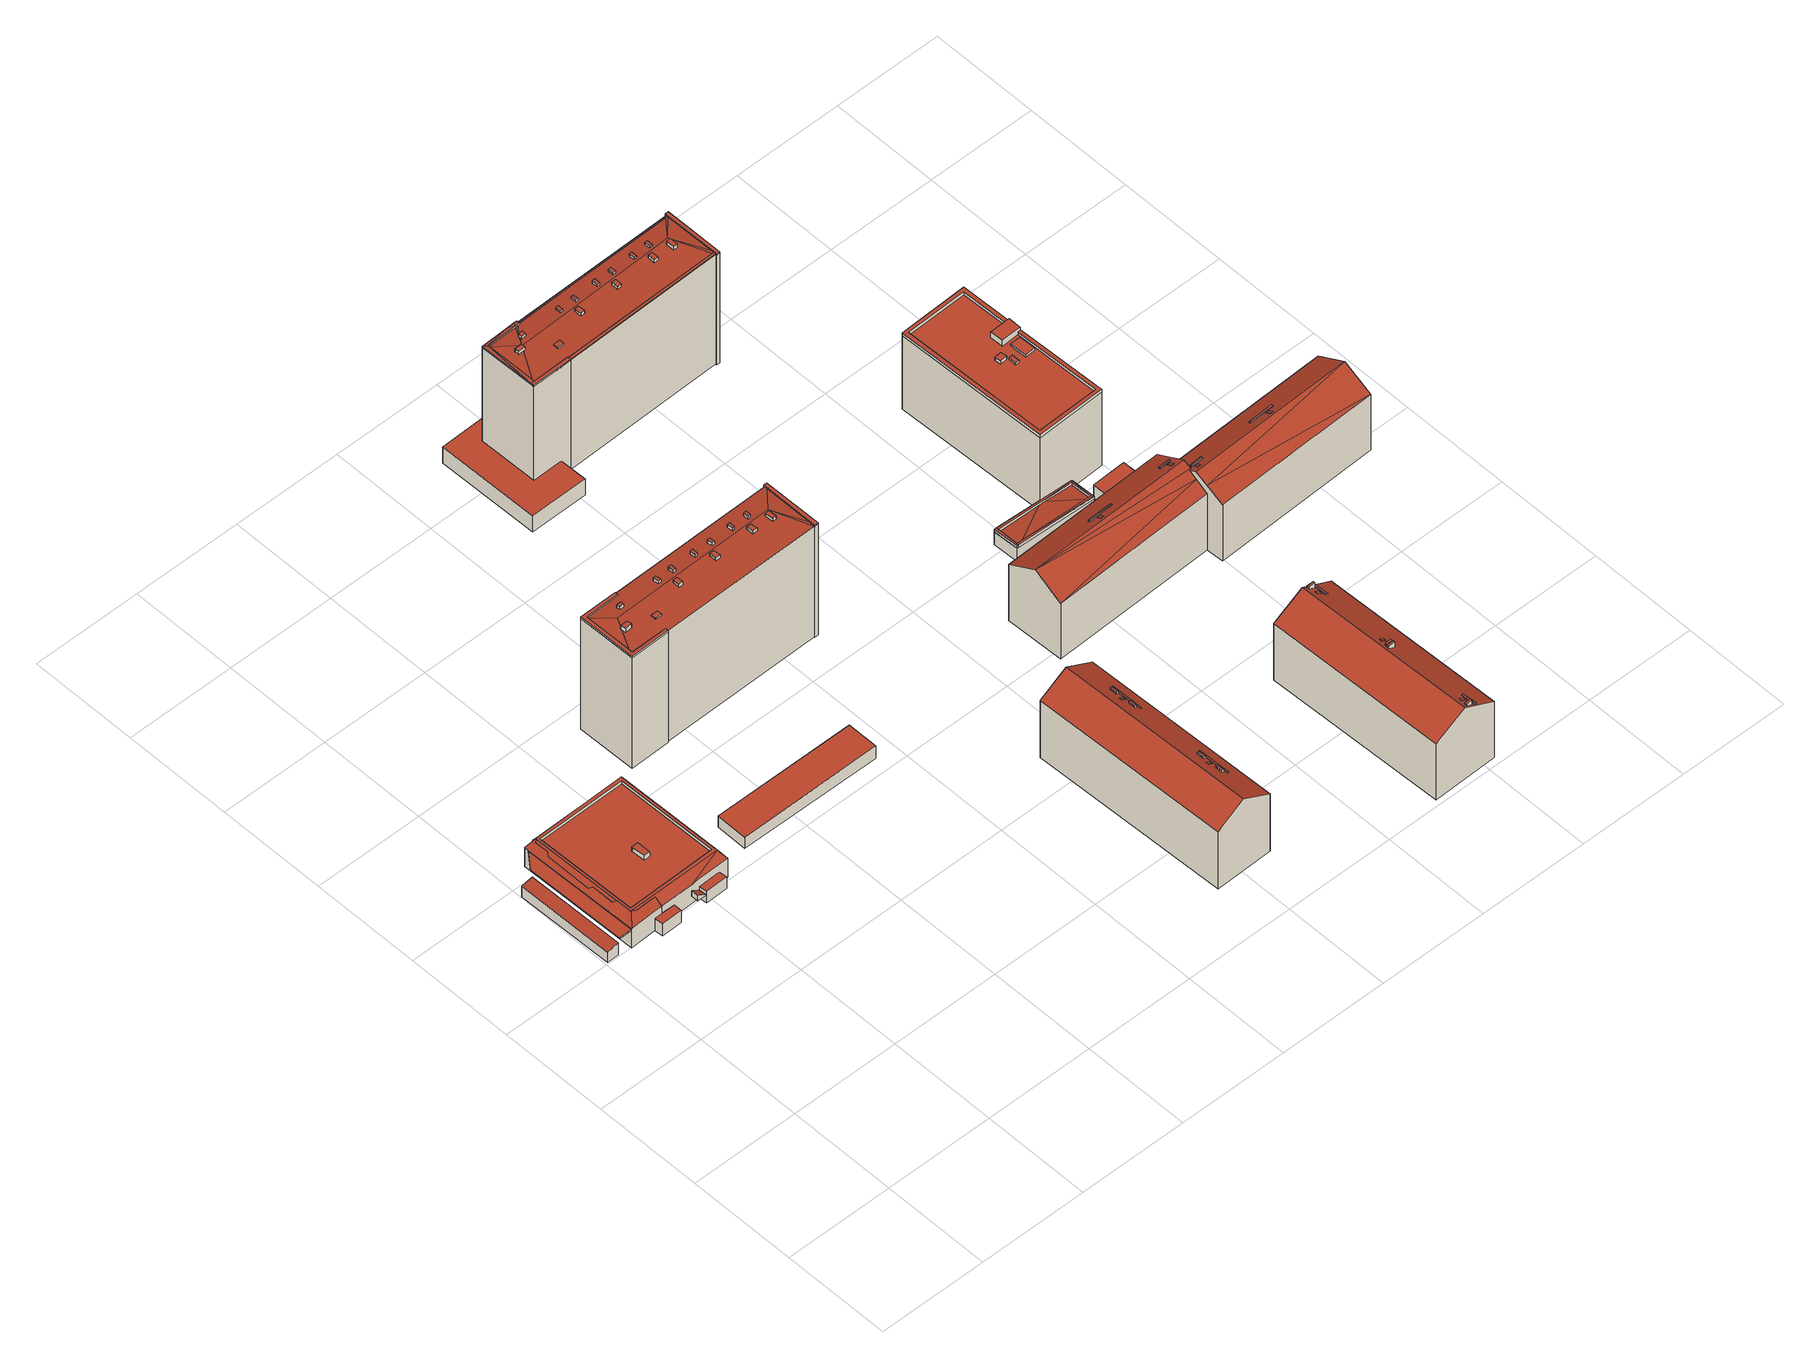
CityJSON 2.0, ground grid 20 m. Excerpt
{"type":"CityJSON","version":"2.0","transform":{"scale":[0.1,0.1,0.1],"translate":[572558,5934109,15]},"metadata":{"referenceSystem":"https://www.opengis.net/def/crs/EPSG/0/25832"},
"CityObjects":{
"building1":{"type":"Building","attributes":{"Grundfläche 2D":"36.564519","Grundhöhe NN":"15.939"},"geometry":[{"type":"Solid","lod":"3","boundaries":[[[[0,1,2,3]],[[4,5,3,2]],[[5,6,0,3]],[[6,7,1,0]],[[7,4,2,1]],[[7,6,5,4]]]],"semantics":{"surfaces":[{"type":"RoofSurface"},{"type":"WallSurface"},{"type":"GroundSurface"}],"values":[[0,1,1,1,1,2]]}}]},
"building2":{"type":"Building","attributes":{"Grundfläche 2D":"37.806814","Grundhöhe NN":"15.939"},"children":["building2-1"],"geometry":[{"type":"Solid","lod":"3","boundaries":[[[[8,9,10,11,12]],[[13,14,15,16,17,18]],[[19,17,16]],[[20,18,17]],[[21,22,23,24,25,26,20,17,19,27,28,29,30]],[[29,28,31,32,33,34,35]],[[29,35,36,30]],[[14,13,18,20,26,37,38,39,40]],[[15,14,40,41]],[[16,15,41,42]],[[19,16,42,43]],[[44,28,27,19,43,45,46]],[[9,32,31,28,44,46,45,47,10]],[[32,9,48,49,33]],[[34,33,49,50]],[[51,36,35,34,50,52]],[[30,36,51,53]],[[54,21,30,53]],[[22,21,54,55]],[[23,22,55,56]],[[24,23,56,57]],[[25,24,57,58]],[[26,25,58,37]],[[8,59,48,9]],[[11,10,47,60]],[[12,11,60,61]],[[8,12,61,59]],[[47,45,43,42,41,40,39,38,37,58,57,56,55,54,53,51,52,50,49,48,59,61,60]]]],"semantics":{"surfaces":[{"type":"RoofSurface"},{"type":"WallSurface"},{"type":"GroundSurface"}],"values":[[0,0,0,0,0,0,0,1,1,1,1,1,1,1,1,1,1,1,1,1,1,1,1,1,1,1,1,2]]}}]},
"building2-1":{"type":"BuildingInstallation","parents":["building2"],"geometry":[{"type":"MultiSurface","lod":"3","boundaries":[[[44,62,63,64,65]],[[63,62,66,67]],[[68,65,64,63,67,69]],[[44,65,68,46]],[[44,46,66,62]],[[69,67,66,46,68]]],"semantics":{"surfaces":[{"type":"RoofSurface"},{"type":"WallSurface"},{"type":"OuterCeilingSurface"}],"values":[0,1,1,1,1,2]}}]},
"building3":{"type":"Building","attributes":{"Grundfläche 2D":"415.523279","Grundhöhe NN":"15.947"},"children":["building3-1","building3-2"],"geometry":[{"type":"Solid","lod":"3","boundaries":[[[[70,71,72,73]],[[18,20,30,36,35,74,75],[76,77,78,79]],[[23,22,21,30,20,26,25,24]],[[32,80,74,35,34,81,33]],[[82,83,84,74,80]],[[14,13,18,75,85]],[[86,74,84]],[[87,85,75,74,86]],[[88,89,90,91]],[[73,72,78,77]],[[70,73,77,76]],[[76,79,71,70]],[[79,78,72,71]],[[38,37,26,20,18,13,14,40,39]],[[25,26,37,58]],[[24,25,58,57]],[[23,24,57,56]],[[22,23,56,55]],[[21,22,55,54]],[[30,21,54,53]],[[36,30,53,51]],[[50,34,35,36,51,52]],[[33,81,34,50,49]],[[32,33,49,48]],[[91,90,92,93,84,83,82,80,32,48,94,95]],[[86,84,93,96]],[[87,86,96,97]],[[85,87,97,98]],[[14,85,98,40]],[[88,91,95,99]],[[89,88,99,100]],[[90,89,100,92]],[[52,51,53,54,55,56,57,58,37,38,39,40,98,97,96,93,92,100,99,95,94,48,49,50]]]],"semantics":{"surfaces":[{"type":"RoofSurface"},{"type":"WallSurface"},{"type":"GroundSurface"}],"values":[[0,0,0,0,0,0,0,0,0,1,1,1,1,1,1,1,1,1,1,1,1,1,1,1,1,1,1,1,1,1,1,1,2]]}}]},
"building3-1":{"type":"BuildingInstallation","parents":["building3"],"geometry":[{"type":"MultiSurface","lod":"3","boundaries":[[[101,102,103,104]],[[105,104,103,106]],[[107,101,104,105]],[[108,102,101,107]],[[106,103,102,108]]],"semantics":{"surfaces":[{"type":"RoofSurface"},{"type":"WallSurface"}],"values":[0,1,1,1,1]}}]},
"building3-2":{"type":"BuildingInstallation","parents":["building3"],"geometry":[{"type":"MultiSurface","lod":"3","boundaries":[[[109,110,111,112]],[[113,114,112,111]],[[114,115,109,112]],[[115,116,110,109]],[[116,113,111,110]],[[116,115,114,113]]],"semantics":{"surfaces":[{"type":"RoofSurface"},{"type":"WallSurface"},{"type":"OuterCeilingSurface"}],"values":[0,1,1,1,1,2]}}]},
"building4":{"type":"Building","attributes":{"Grundfläche 2D":"146.605002","Grundhöhe NN":"16.176"},"geometry":[{"type":"Solid","lod":"3","boundaries":[[[[117,118,119,120]],[[121,122,120,119]],[[122,123,117,120]],[[123,124,118,117]],[[124,121,119,118]],[[124,123,122,121]]]],"semantics":{"surfaces":[{"type":"RoofSurface"},{"type":"WallSurface"},{"type":"GroundSurface"}],"values":[[0,1,1,1,1,2]]}}]},
"building5":{"type":"Building","attributes":{"Grundfläche 2D":"398.971283","Grundhöhe NN":"16.660"},"children":["building5-1","building5-2","building5-3","building5-4","building5-5","building5-6","building5-7","building5-8","building5-9","building5-10","building5-11","building5-12","building5-13","building5-14","building5-15"],"geometry":[{"type":"Solid","lod":"3","boundaries":[[[[125,126,127,128,129,130,131,132,133]],[[134,135,136,137,138,139,140,141,142,143]],[[140,139,138,144,145]],[[146,147,137,136,148]],[[137,147,146,148,149,150,151,152,153,138]],[[154,145,153]],[[144,138,153,145]],[[127,155,152,151,128]],[[149,129,128,151,150]],[[136,135,131,130,129,149,148]],[[132,131,135,134]],[[134,143,133,132]],[[156,125,133,143]],[[126,125,156,157]],[[157,155,127,126]],[[155,157,158,159]],[[157,156,160,158]],[[141,140,161,162]],[[142,141,162,163]],[[164,143,142,163,165,166]],[[164,143,164,166,165,166]],[[143,164,166,165,160,156]],[[152,155,159,167]],[[153,152,167,168]],[[154,153,168,169]],[[145,154,169,170]],[[140,145,170,161]],[[162,161,170,169,168,167,159,158,160,165,163]]]],"semantics":{"surfaces":[{"type":"RoofSurface"},{"type":"WallSurface"},{"type":"GroundSurface"}],"values":[[0,0,0,0,0,0,0,1,1,1,1,1,1,1,1,1,1,1,1,1,1,1,1,1,1,1,1,2]]}}]},
"building5-1":{"type":"BuildingInstallation","parents":["building5"],"geometry":[{"type":"MultiSurface","lod":"3","boundaries":[[[171,172,173,174]],[[174,173,175,176]],[[171,174,176,177]],[[172,171,177,178]],[[173,172,178,175]]],"semantics":{"surfaces":[{"type":"RoofSurface"},{"type":"WallSurface"}],"values":[0,1,1,1,1]}}]},
"building5-2":{"type":"BuildingInstallation","parents":["building5"],"geometry":[{"type":"MultiSurface","lod":"3","boundaries":[[[179,180,181,182,183,184]],[[140,141,182,181]],[[154,179,184,183,182,141,142,139,144,185,153]],[[154,145,180,179]],[[145,140,181,180]]],"semantics":{"surfaces":[{"type":"RoofSurface"},{"type":"WallSurface"}],"values":[0,1,1,1,1]}}]},
"building5-3":{"type":"BuildingInstallation","parents":["building5"],"geometry":[{"type":"MultiSurface","lod":"3","boundaries":[[[186,187,188,189]],[[189,188,190,191]],[[186,189,191,192]],[[187,186,192,193]],[[188,187,193,190]]],"semantics":{"surfaces":[{"type":"RoofSurface"},{"type":"WallSurface"}],"values":[0,1,1,1,1]}}]},
"building5-4":{"type":"BuildingInstallation","parents":["building5"],"geometry":[{"type":"MultiSurface","lod":"3","boundaries":[[[194,195,196,197]],[[197,196,198,199]],[[194,197,199,200]],[[195,194,200,201]],[[196,195,201,198]]],"semantics":{"surfaces":[{"type":"RoofSurface"},{"type":"WallSurface"}],"values":[0,1,1,1,1]}}]},
"building5-5":{"type":"BuildingInstallation","parents":["building5"],"geometry":[{"type":"MultiSurface","lod":"3","boundaries":[[[202,203,204,205,206]],[[207,208,204,203]],[[147,209,205,204,208]],[[209,146,210,202,206,205]],[[210,207,203,202]]],"semantics":{"surfaces":[{"type":"RoofSurface"},{"type":"WallSurface"}],"values":[0,1,1,1,1]}}]},
"building5-6":{"type":"BuildingInstallation","parents":["building5"],"geometry":[{"type":"MultiSurface","lod":"3","boundaries":[[[211,212,213,214]],[[214,213,215,216]],[[211,214,216,217]],[[212,211,217,218]],[[213,212,218,215]]],"semantics":{"surfaces":[{"type":"RoofSurface"},{"type":"WallSurface"}],"values":[0,1,1,1,1]}}]},
"building5-7":{"type":"BuildingInstallation","parents":["building5"],"geometry":[{"type":"MultiSurface","lod":"3","boundaries":[[[219,220,221,222]],[[222,221,223,224]],[[219,222,224,225]],[[220,219,225,226]],[[221,220,226,223]]],"semantics":{"surfaces":[{"type":"RoofSurface"},{"type":"WallSurface"}],"values":[0,1,1,1,1]}}]},
"building5-8":{"type":"BuildingInstallation","parents":["building5"],"geometry":[{"type":"MultiSurface","lod":"3","boundaries":[[[227,228,229,230]],[[230,229,231,232]],[[232,233,227,230]],[[233,234,228,227]],[[229,228,234,231]]],"semantics":{"surfaces":[{"type":"RoofSurface"},{"type":"WallSurface"}],"values":[0,1,1,1,1]}}]},
"building5-9":{"type":"BuildingInstallation","parents":["building5"],"geometry":[{"type":"MultiSurface","lod":"3","boundaries":[[[235,236,237,238]],[[238,237,239,240]],[[235,238,240,241]],[[236,235,241,242]],[[237,236,242,239]]],"semantics":{"surfaces":[{"type":"RoofSurface"},{"type":"WallSurface"}],"values":[0,1,1,1,1]}}]},
"building5-10":{"type":"BuildingInstallation","parents":["building5"],"geometry":[{"type":"MultiSurface","lod":"3","boundaries":[[[243,244,245,246]],[[246,245,247,248]],[[243,246,248,249]],[[244,243,249,250]],[[245,244,250,247]]],"semantics":{"surfaces":[{"type":"RoofSurface"},{"type":"WallSurface"}],"values":[0,1,1,1,1]}}]},
"building5-11":{"type":"BuildingInstallation","parents":["building5"],"geometry":[{"type":"MultiSurface","lod":"3","boundaries":[[[251,252,253,254]],[[255,256,254,253]],[[251,254,256,257]],[[257,258,252,251]],[[252,258,255,253]]],"semantics":{"surfaces":[{"type":"RoofSurface"},{"type":"WallSurface"}],"values":[0,1,1,1,1]}}]},
"building5-12":{"type":"BuildingInstallation","parents":["building5"],"geometry":[{"type":"MultiSurface","lod":"3","boundaries":[[[259,260,261,262]],[[262,261,263,264]],[[259,262,264,265]],[[260,259,265,266]],[[261,260,266,263]]],"semantics":{"surfaces":[{"type":"RoofSurface"},{"type":"WallSurface"}],"values":[0,1,1,1,1]}}]},
"building5-13":{"type":"BuildingInstallation","parents":["building5"],"geometry":[{"type":"MultiSurface","lod":"3","boundaries":[[[267,268,269,270]],[[270,269,271,272]],[[267,270,272,273]],[[268,267,273,274]],[[269,268,274,271]]],"semantics":{"surfaces":[{"type":"RoofSurface"},{"type":"WallSurface"}],"values":[0,1,1,1,1]}}]},
"building5-14":{"type":"BuildingInstallation","parents":["building5"],"geometry":[{"type":"MultiSurface","lod":"3","boundaries":[[[275,276,277,278]],[[278,277,279,280]],[[275,278,280,281]],[[276,275,281,282]],[[277,276,282,279]]],"semantics":{"surfaces":[{"type":"RoofSurface"},{"type":"WallSurface"}],"values":[0,1,1,1,1]}}]},
"building5-15":{"type":"BuildingInstallation","parents":["building5"],"geometry":[{"type":"MultiSurface","lod":"3","boundaries":[[[283,284,164,285,286]],[[287,166,164,284]],[[288,289,286,285]],[[289,290,283,286]],[[290,287,284,283]],[[166,288,285,164]],[[166,287,290,289,288]]],"semantics":{"surfaces":[{"type":"RoofSurface"},{"type":"WallSurface"},{"type":"OuterCeilingSurface"}],"values":[0,1,1,1,1,1,2]}}]},
"building6":{"type":"Building","attributes":{"Grundfläche 2D":"389.877244","Grundhöhe NN":"16.686"},"children":["building6-1","building6-2","building6-3","building6-4","building6-5","building6-6","building6-7","building6-8"],"geometry":[{"type":"Solid","lod":"3","boundaries":[[[[291,292,293,294]],[[295,296,294,293]],[[292,291,297,298]],[[292,298,299,295,293]],[[296,295,299,300]],[[297,291,294,296,300]],[[298,297,300,299]]]],"semantics":{"surfaces":[{"type":"RoofSurface"},{"type":"WallSurface"},{"type":"GroundSurface"}],"values":[[0,0,1,1,1,1,2]]}}]},
"building6-1":{"type":"BuildingInstallation","parents":["building6"],"geometry":[{"type":"MultiSurface","lod":"3","boundaries":[[[301,302,303,304]],[[304,303,305,306]],[[301,304,306,307]],[[302,301,307,308]],[[303,302,308,305]]],"semantics":{"surfaces":[{"type":"RoofSurface"},{"type":"WallSurface"}],"values":[0,1,1,1,1]}}]},
"building6-2":{"type":"BuildingInstallation","parents":["building6"],"geometry":[{"type":"MultiSurface","lod":"3","boundaries":[[[309,310,311,312]],[[312,311,313,314]],[[309,312,314,315]],[[310,309,315,316]],[[311,310,316,313]]],"semantics":{"surfaces":[{"type":"RoofSurface"},{"type":"WallSurface"}],"values":[0,1,1,1,1]}}]},
"building6-3":{"type":"BuildingInstallation","parents":["building6"],"geometry":[{"type":"MultiSurface","lod":"3","boundaries":[[[317,318,319,320]],[[318,317,321,322]],[[319,318,322,323]],[[320,319,323,324]],[[317,320,324,321]]],"semantics":{"surfaces":[{"type":"RoofSurface"},{"type":"WallSurface"}],"values":[0,1,1,1,1]}}]},
"building6-4":{"type":"BuildingInstallation","parents":["building6"],"geometry":[{"type":"MultiSurface","lod":"3","boundaries":[[[325,326,327,328]],[[328,327,329,330]],[[325,328,330,331]],[[326,325,331,332]],[[327,326,332,329]]],"semantics":{"surfaces":[{"type":"RoofSurface"},{"type":"WallSurface"}],"values":[0,1,1,1,1]}}]},
"building6-5":{"type":"BuildingInstallation","parents":["building6"],"geometry":[{"type":"MultiSurface","lod":"3","boundaries":[[[333,334,335,336]],[[336,335,337,338]],[[333,336,338,339]],[[334,333,339,340]],[[335,334,340,337]]],"semantics":{"surfaces":[{"type":"RoofSurface"},{"type":"WallSurface"}],"values":[0,1,1,1,1]}}]},
"building6-6":{"type":"BuildingInstallation","parents":["building6"],"geometry":[{"type":"MultiSurface","lod":"3","boundaries":[[[341,342,343,344]],[[344,343,345,346]],[[341,344,346,347]],[[342,341,347,348]],[[343,342,348,345]]],"semantics":{"surfaces":[{"type":"RoofSurface"},{"type":"WallSurface"}],"values":[0,1,1,1,1]}}]},
"building6-7":{"type":"BuildingInstallation","parents":["building6"],"geometry":[{"type":"MultiSurface","lod":"3","boundaries":[[[349,350,351,352]],[[350,349,353,354]],[[351,350,354,355]],[[352,351,355,356]],[[349,352,356,353]]],"semantics":{"surfaces":[{"type":"RoofSurface"},{"type":"WallSurface"}],"values":[0,1,1,1,1]}}]},
"building6-8":{"type":"BuildingInstallation","parents":["building6"],"geometry":[{"type":"MultiSurface","lod":"3","boundaries":[[[357,358,359,360]],[[360,359,361,362]],[[357,360,362,363]],[[358,357,363,364]],[[359,358,364,361]]],"semantics":{"surfaces":[{"type":"RoofSurface"},{"type":"WallSurface"}],"values":[0,1,1,1,1]}}]},
"building7":{"type":"Building","attributes":{"Grundfläche 2D":"557.231882","Grundhöhe NN":"16.888"},"children":["building7-1","building7-2","building7-3","building7-4","building7-5","building7-6","building7-7","building7-8","building7-9","building7-10","building7-11","building7-12","building7-13","building7-14","building7-15","building7-16"],"geometry":[{"type":"MultiSurface","lod":"3","boundaries":[[[365,366,367,368]],[[369,370,366]],[[370,367,366]],[[371,372,369]],[[372,370,369]],[[373,374,375,371]],[[375,372,371]],[[376,374,373]],[[377,375,374]],[[378,379,380,381,382]],[[383,384,382]],[[383,382,381,380,385,386]],[[387,388,378]],[[388,389,380,379,378]],[[390,391,392,393,380,389,388,394,395,396,397]],[[390,398,399,400,393,392,391]],[[400,399,398,401,402,393]],[[403,404,405]],[[406,393,402,407,408]],[[409,410,411]],[[393,406,408,407,412,403,405,411,410,413,414,385,380]],[[415,416,417,418]],[[419,420,421,422,423,424,425,426]],[[427,428,429,430,431,432]],[[402,401,369,366,365,412,407]],[[390,397,376,373,371,369,401,398]],[[396,433,434,395,435,377,374,376,397]],[[375,377,435,436,370,372]],[[367,370,436,404]],[[410,383,415,418]],[[386,385,414,413,417,416]],[[378,382,437,438]],[[387,378,438,439]],[[388,387,439,440]],[[432,395,394,388,440,441,427]],[[395,432,431,435]],[[442,443,424,423,436,435,431,430]],[[404,436,423,422,405]],[[444,409,411,405,422,421,445]],[[410,409,444,446]],[[383,410,446,447]],[[384,383,447,448]],[[382,384,448,437]],[[425,424,443,449]],[[426,425,449,450]],[[419,426,450,451]],[[420,419,451,452]],[[421,420,452,445]],[[428,427,441,453]],[[429,428,453,454]],[[454,442,430,429]],[[440,439,438,437,448,447,446,444,445,452,451,450,449,443,442,454,453,441]]],"semantics":{"surfaces":[{"type":"RoofSurface"},{"type":"WallSurface"},{"type":"GroundSurface"}],"values":[0,0,0,0,0,0,0,0,0,0,0,0,0,0,0,0,0,0,0,0,0,0,0,0,1,1,1,1,1,1,1,1,1,1,1,1,1,1,1,1,1,1,1,1,1,1,1,1,1,1,1,2]}}]},
"building7-1":{"type":"BuildingInstallation","parents":["building7"],"geometry":[{"type":"MultiSurface","lod":"3","boundaries":[[[455,456,457,458]],[[458,457,459,460]],[[455,458,460,461]],[[456,455,461,462]],[[457,456,462,459]]],"semantics":{"surfaces":[{"type":"RoofSurface"},{"type":"WallSurface"}],"values":[0,1,1,1,1]}}]},
"building7-2":{"type":"BuildingInstallation","parents":["building7"],"geometry":[{"type":"MultiSurface","lod":"3","boundaries":[[[463,464,465,466]],[[467,468,463,466]],[[469,464,463,468]],[[469,470,465,464]],[[466,465,470,467]]],"semantics":{"surfaces":[{"type":"RoofSurface"},{"type":"WallSurface"}],"values":[0,1,1,1,1]}}]},
"building7-3":{"type":"BuildingInstallation","parents":["building7"],"geometry":[{"type":"MultiSurface","lod":"3","boundaries":[[[471,472,473,474]],[[474,473,475,476]],[[471,474,476,477]],[[472,471,477,478]],[[473,472,478,475]]],"semantics":{"surfaces":[{"type":"RoofSurface"},{"type":"WallSurface"}],"values":[0,1,1,1,1]}}]},
"building7-4":{"type":"BuildingInstallation","parents":["building7"],"geometry":[{"type":"MultiSurface","lod":"3","boundaries":[[[479,480,481,482]],[[483,484,480,479]],[[484,485,481,480]],[[482,481,485,486]],[[483,479,482,486]]],"semantics":{"surfaces":[{"type":"RoofSurface"},{"type":"WallSurface"}],"values":[0,1,1,1,1]}}]},
"building7-5":{"type":"BuildingInstallation","parents":["building7"],"geometry":[{"type":"MultiSurface","lod":"3","boundaries":[[[487,488,489,490,491,492,493]],[[382,378,490,489]],[[378,387,491,490]],[[415,383,384,488,487,493,492,491,387,388,494,495,379,381,386,416]],[[489,488,384,382]]],"semantics":{"surfaces":[{"type":"RoofSurface"},{"type":"WallSurface"}],"values":[0,1,1,1,1]}}]},
"building7-6":{"type":"BuildingInstallation","parents":["building7"],"geometry":[{"type":"MultiSurface","lod":"3","boundaries":[[[496,497,498,499]],[[497,496,500,501]],[[501,502,498,497]],[[499,498,502,503]],[[503,500,496,499]]],"semantics":{"surfaces":[{"type":"RoofSurface"},{"type":"WallSurface"}],"values":[0,1,1,1,1]}}]},
"building7-7":{"type":"BuildingInstallation","parents":["building7"],"geometry":[{"type":"MultiSurface","lod":"3","boundaries":[[[504,505,506,507]],[[507,506,508,509]],[[504,507,509,510]],[[505,504,510,511]],[[506,505,511,508]]],"semantics":{"surfaces":[{"type":"RoofSurface"},{"type":"WallSurface"}],"values":[0,1,1,1,1]}}]},
"building7-8":{"type":"BuildingInstallation","parents":["building7"],"geometry":[{"type":"MultiSurface","lod":"3","boundaries":[[[512,513,514,515]],[[515,514,516,517]],[[512,515,517,518]],[[513,512,518,519]],[[514,513,519,516]]],"semantics":{"surfaces":[{"type":"RoofSurface"},{"type":"WallSurface"}],"values":[0,1,1,1,1]}}]},
"building7-9":{"type":"BuildingInstallation","parents":["building7"],"geometry":[{"type":"MultiSurface","lod":"3","boundaries":[[[520,521,522,523]],[[523,522,524,525]],[[520,523,525,526]],[[521,520,526,527]],[[522,521,527,524]]],"semantics":{"surfaces":[{"type":"RoofSurface"},{"type":"WallSurface"}],"values":[0,1,1,1,1]}}]},
"building7-10":{"type":"BuildingInstallation","parents":["building7"],"geometry":[{"type":"MultiSurface","lod":"3","boundaries":[[[528,529,530,531,532,533]],[[410,418,417,529,528,533,409]],[[368,367,531,530,529,417,413,534,412,365]],[[405,532,531,367,404]],[[405,411,409,533,532]]],"semantics":{"surfaces":[{"type":"RoofSurface"},{"type":"WallSurface"}],"values":[0,1,1,1,1]}}]},
"building7-11":{"type":"BuildingInstallation","parents":["building7"],"geometry":[{"type":"MultiSurface","lod":"3","boundaries":[[[535,536,537,538]],[[538,537,539,540]],[[535,538,540,541]],[[536,535,541,542]],[[537,536,542,539]]],"semantics":{"surfaces":[{"type":"RoofSurface"},{"type":"WallSurface"}],"values":[0,1,1,1,1]}}]},
"building7-12":{"type":"BuildingInstallation","parents":["building7"],"geometry":[{"type":"MultiSurface","lod":"3","boundaries":[[[543,544,545,546]],[[547,548,543,546]],[[548,549,544,543]],[[550,545,544,549,408]],[[547,546,545,550,406]]],"semantics":{"surfaces":[{"type":"RoofSurface"},{"type":"WallSurface"}],"values":[0,1,1,1,1]}}]},
"building7-13":{"type":"BuildingInstallation","parents":["building7"],"geometry":[{"type":"MultiSurface","lod":"3","boundaries":[[[551,552,553,554]],[[554,553,555,556]],[[551,554,556,557]],[[552,551,557,558]],[[553,552,558,555]]],"semantics":{"surfaces":[{"type":"RoofSurface"},{"type":"WallSurface"}],"values":[0,1,1,1,1]}}]},
"building7-14":{"type":"BuildingInstallation","parents":["building7"],"geometry":[{"type":"MultiSurface","lod":"3","boundaries":[[[433,559,495,494,434]],[[560,559,433,396,561]],[[389,495,559,560]],[[388,394,395,434,494]]],"semantics":{"surfaces":[{"type":"RoofSurface"},{"type":"WallSurface"}],"values":[0,1,1,1]}}]},
"building7-15":{"type":"BuildingInstallation","parents":["building7"],"geometry":[{"type":"MultiSurface","lod":"3","boundaries":[[[562,563,564,565,566,567,568]],[[569,570,563,562]],[[570,391,399,571,566,565,564,563]],[[572,568,567,566,571,400,392]],[[572,569,562,568]]],"semantics":{"surfaces":[{"type":"RoofSurface"},{"type":"WallSurface"}],"values":[0,1,1,1,1]}}]},
"building7-16":{"type":"BuildingInstallation","parents":["building7"],"geometry":[{"type":"MultiSurface","lod":"3","boundaries":[[[573,574,575,576]],[[576,575,577,578]],[[573,576,578,579]],[[574,573,579,580]],[[575,574,580,577]]],"semantics":{"surfaces":[{"type":"RoofSurface"},{"type":"WallSurface"}],"values":[0,1,1,1,1]}}]},
"building8":{"type":"Building","attributes":{"Grundfläche 2D":"395.093940","Grundhöhe NN":"16.853"},"children":["building8-1","building8-2","building8-3","building8-4","building8-5","building8-6","building8-7","building8-8","building8-9"],"geometry":[{"type":"Solid","lod":"3","boundaries":[[[[581,582,583,584]],[[585,581,584,586]],[[586,584,583,587,588]],[[585,586,588,589]],[[582,581,585,589,590]],[[583,582,590,587]],[[588,587,590,589]]]],"semantics":{"surfaces":[{"type":"RoofSurface"},{"type":"WallSurface"},{"type":"GroundSurface"}],"values":[[0,0,1,1,1,1,2]]}}]},
"building8-1":{"type":"BuildingInstallation","parents":["building8"],"geometry":[{"type":"MultiSurface","lod":"3","boundaries":[[[591,592,593,594]],[[594,593,595,596]],[[591,594,596,597]],[[592,591,597,598]],[[593,592,598,595]]],"semantics":{"surfaces":[{"type":"RoofSurface"},{"type":"WallSurface"}],"values":[0,1,1,1,1]}}]},
"building8-2":{"type":"BuildingInstallation","parents":["building8"],"geometry":[{"type":"MultiSurface","lod":"3","boundaries":[[[599,600,601,602]],[[602,601,603,604]],[[599,602,604,605]],[[600,599,605,606]],[[601,600,606,603]]],"semantics":{"surfaces":[{"type":"RoofSurface"},{"type":"WallSurface"}],"values":[0,1,1,1,1]}}]},
"building8-3":{"type":"BuildingInstallation","parents":["building8"],"geometry":[{"type":"MultiSurface","lod":"3","boundaries":[[[607,608,609,610]],[[608,607,611,612]],[[610,609,613,614]],[[607,610,614,611]],[[609,608,612,613]]],"semantics":{"surfaces":[{"type":"RoofSurface"},{"type":"WallSurface"}],"values":[0,1,1,1,1]}}]},
"building8-4":{"type":"BuildingInstallation","parents":["building8"],"geometry":[{"type":"MultiSurface","lod":"3","boundaries":[[[615,616,617,618]],[[618,617,619,620]],[[615,618,620,621]],[[616,615,621,622]],[[617,616,622,619]]],"semantics":{"surfaces":[{"type":"RoofSurface"},{"type":"WallSurface"}],"values":[0,1,1,1,1]}}]},
"building8-5":{"type":"BuildingInstallation","parents":["building8"],"geometry":[{"type":"MultiSurface","lod":"3","boundaries":[[[623,624,625,626]],[[624,623,627,628]],[[626,625,629,630]],[[623,626,630,627]],[[625,624,628,629]]],"semantics":{"surfaces":[{"type":"RoofSurface"},{"type":"WallSurface"}],"values":[0,1,1,1,1]}}]},
"building8-6":{"type":"BuildingInstallation","parents":["building8"],"geometry":[{"type":"MultiSurface","lod":"3","boundaries":[[[631,632,633,634]],[[634,633,635,636]],[[631,634,636,637]],[[632,631,637,638]],[[633,632,638,635]]],"semantics":{"surfaces":[{"type":"RoofSurface"},{"type":"WallSurface"}],"values":[0,1,1,1,1]}}]},
"building8-7":{"type":"BuildingInstallation","parents":["building8"],"geometry":[{"type":"MultiSurface","lod":"3","boundaries":[[[639,640,641,642]],[[642,641,643,644]],[[639,642,644,645]],[[640,639,645,646]],[[641,640,646,643]]],"semantics":{"surfaces":[{"type":"RoofSurface"},{"type":"WallSurface"}],"values":[0,1,1,1,1]}}]},
"building8-8":{"type":"BuildingInstallation","parents":["building8"],"geometry":[{"type":"MultiSurface","lod":"3","boundaries":[[[647,648,649,650]],[[650,649,651,652]],[[647,650,652,653]],[[648,647,653,654]],[[649,648,654,651]]],"semantics":{"surfaces":[{"type":"RoofSurface"},{"type":"WallSurface"}],"values":[0,1,1,1,1]}}]},
"building8-9":{"type":"BuildingInstallation","parents":["building8"],"geometry":[{"type":"MultiSurface","lod":"3","boundaries":[[[655,656,657,658]],[[656,655,659,660]],[[658,657,661,662]],[[655,658,662,659]],[[657,656,660,661]]],"semantics":{"surfaces":[{"type":"RoofSurface"},{"type":"WallSurface"}],"values":[0,1,1,1,1]}}]},
"building9":{"type":"Building","attributes":{"Grundfläche 2D":"433.860494","Grundhöhe NN":"16.186"},"children":["building9-1","building9-2","building9-3","building9-4","building9-5","building9-6"],"geometry":[{"type":"MultiSurface","lod":"3","boundaries":[[[663,664,665,666,667,668,669,670,671,672,673,674,675,676,677]],[[678,679,680,681]],[[682,683,679]],[[683,680,679]],[[684,685,686,687,688,682]],[[688,689,682]],[[689,683,682]],[[690,691,692,693,694,695,696,697,698,699,700,701]],[[702,703,704,705]],[[706,707,708,709,710,711,712]],[[712,702,705,706]],[[713,710,709]],[[691,690,667,666]],[[669,668,701,700]],[[670,669,700,699]],[[671,670,699,698]],[[672,671,698,697]],[[673,672,697,696]],[[694,693,676,675]],[[693,714,677,676]],[[714,715,663,677]],[[715,716,664,663]],[[716,717,665,664]],[[717,691,666,665]],[[716,715,718,719,720,684]],[[679,678,710,721]],[[682,679,721,722]],[[685,684,720,708]],[[705,704,689,688,687,686,707,706]],[[704,703,683,689]],[[683,703,702,712,711,681,680]],[[715,714,723,718]],[[722,724,725,717,716,684,682]],[[723,714,693,692,691,717,725,726,727]],[[709,708,720,719,728]],[[713,709,728,729]],[[721,710,713,729,730]],[[722,721,730,724]],[[726,725,724,730,729,728,719,718,723,727]]],"semantics":{"surfaces":[{"type":"RoofSurface"},{"type":"WallSurface"},{"type":"GroundSurface"}],"values":[0,0,0,0,0,0,0,0,0,0,0,0,1,1,1,1,1,1,1,1,1,1,1,1,1,1,1,1,1,1,1,1,1,1,1,1,1,1,2]}}]},
"building9-1":{"type":"BuildingInstallation","parents":["building9"],"geometry":[{"type":"MultiSurface","lod":"3","boundaries":[[[731,732,733,734]],[[734,733,735,736]],[[731,734,736,737]],[[732,731,737,738]],[[733,732,738,735]]],"semantics":{"surfaces":[{"type":"RoofSurface"},{"type":"WallSurface"}],"values":[0,1,1,1,1]}}]},
"building9-2":{"type":"BuildingInstallation","parents":["building9"],"geometry":[{"type":"MultiSurface","lod":"3","boundaries":[[[739,740,741,742]],[[743,744,742,741]],[[739,742,744,745]],[[745,746,740,739]],[[741,740,746,743]]],"semantics":{"surfaces":[{"type":"RoofSurface"},{"type":"WallSurface"}],"values":[0,1,1,1,1]}}]},
"building9-3":{"type":"BuildingInstallation","parents":["building9"],"geometry":[{"type":"MultiSurface","lod":"3","boundaries":[[[685,747,748,678,681,686]],[[713,710,678,748]],[[681,711,707,686]],[[708,709,747,685]],[[709,713,748,747]]],"semantics":{"surfaces":[{"type":"RoofSurface"},{"type":"WallSurface"}],"values":[0,1,1,1,1]}}]},
"building9-4":{"type":"BuildingInstallation","parents":["building9"],"geometry":[{"type":"MultiSurface","lod":"3","boundaries":[[[749,750,751,752]],[[752,751,753,754]],[[749,752,754,755]],[[750,749,755,756]],[[751,750,756,753]]],"semantics":{"surfaces":[{"type":"RoofSurface"},{"type":"WallSurface"}],"values":[0,1,1,1,1]}}]},
"building9-5":{"type":"BuildingInstallation","parents":["building9"],"geometry":[{"type":"MultiSurface","lod":"3","boundaries":[[[757,758,759,760,761]],[[762,763,760,759]],[[757,761,760,763,701,668,667]],[[667,690,694,675,674,758,757]],[[673,696,762,759,758,674]]],"semantics":{"surfaces":[{"type":"RoofSurface"},{"type":"WallSurface"}],"values":[0,1,1,1,1]}}]},
"building9-6":{"type":"BuildingInstallation","parents":["building9"],"geometry":[{"type":"MultiSurface","lod":"3","boundaries":[[[764,765,766,767,768]],[[769,770,771,766,765,764]],[[771,772,767,766]],[[772,773,768,767]],[[773,769,764,768]],[[771,770,769,773,772]]],"semantics":{"surfaces":[{"type":"RoofSurface"},{"type":"WallSurface"},{"type":"OuterCeilingSurface"}],"values":[0,1,1,1,1,2]}}]},
"building10":{"type":"Building","attributes":{"Grundfläche 2D":"653.901789","Grundhöhe NN":"16.812"},"children":["building10-1","building10-2","building10-3","building10-4","building10-5","building10-6","building10-7","building10-8"],"geometry":[{"type":"Solid","lod":"3","boundaries":[[[[774,775,776,777,778]],[[779,780,775]],[[781,782,775,780]],[[775,782,783,776]],[[784,780,779]],[[785,786,787,788,789,781,790]],[[791,785,790]],[[792,793,791]],[[793,785,791]],[[774,778,794,795]],[[779,775,774,795,796]],[[784,779,796,797]],[[789,782,781]],[[782,789,788,783]],[[794,778,777,776,783,788,787,798]],[[792,791,790,781,780,784,797,799]],[[793,792,799,800]],[[786,785,793,800,801]],[[787,786,801,798]],[[795,794,798,801,800,799,797,796]]]],"semantics":{"surfaces":[{"type":"RoofSurface"},{"type":"WallSurface"},{"type":"GroundSurface"}],"values":[[0,0,0,0,0,0,0,0,0,1,1,1,1,1,1,1,1,1,1,2]]}}]},
"building10-1":{"type":"BuildingInstallation","parents":["building10"],"geometry":[{"type":"MultiSurface","lod":"3","boundaries":[[[802,803,804,805]],[[804,803,806,807]],[[805,804,807,808]],[[802,805,808,809]],[[803,802,809,806]]],"semantics":{"surfaces":[{"type":"RoofSurface"},{"type":"WallSurface"}],"values":[0,1,1,1,1]}}]},
"building10-2":{"type":"BuildingInstallation","parents":["building10"],"geometry":[{"type":"MultiSurface","lod":"3","boundaries":[[[810,811,812,813]],[[813,812,814,815]],[[810,813,815,816]],[[811,810,816,817]],[[812,811,817,814]]],"semantics":{"surfaces":[{"type":"RoofSurface"},{"type":"WallSurface"}],"values":[0,1,1,1,1]}}]},
"building10-3":{"type":"BuildingInstallation","parents":["building10"],"geometry":[{"type":"MultiSurface","lod":"3","boundaries":[[[818,819,820,821]],[[821,820,822,823]],[[818,821,823,824]],[[819,818,824,825]],[[820,819,825,822]]],"semantics":{"surfaces":[{"type":"RoofSurface"},{"type":"WallSurface"}],"values":[0,1,1,1,1]}}]},
"building10-4":{"type":"BuildingInstallation","parents":["building10"],"geometry":[{"type":"MultiSurface","lod":"3","boundaries":[[[826,827,828,829,830]],[[831,832,829,828]],[[833,834,831,828,827,826]],[[830,829,832,835]],[[835,833,826,830]]],"semantics":{"surfaces":[{"type":"RoofSurface"},{"type":"WallSurface"}],"values":[0,1,1,1,1]}}]},
"building10-5":{"type":"BuildingInstallation","parents":["building10"],"geometry":[{"type":"MultiSurface","lod":"3","boundaries":[[[836,837,838,839]],[[839,838,840,841]],[[841,842,836,839]],[[842,843,837,836]],[[838,837,843,840]]],"semantics":{"surfaces":[{"type":"RoofSurface"},{"type":"WallSurface"}],"values":[0,1,1,1,1]}}]},
"building10-6":{"type":"BuildingInstallation","parents":["building10"],"geometry":[{"type":"MultiSurface","lod":"3","boundaries":[[[844,845,846,847]],[[847,846,848,849]],[[844,847,849,850]],[[845,844,850,851]],[[846,845,851,848]]],"semantics":{"surfaces":[{"type":"RoofSurface"},{"type":"WallSurface"}],"values":[0,1,1,1,1]}}]},
"building10-7":{"type":"BuildingInstallation","parents":["building10"],"geometry":[{"type":"MultiSurface","lod":"3","boundaries":[[[852,853,854,855]],[[852,855,856,857]],[[855,854,858,856]],[[853,852,857,859]],[[859,858,854,853]]],"semantics":{"surfaces":[{"type":"RoofSurface"},{"type":"WallSurface"}],"values":[0,1,1,1,1]}}]},
"building10-8":{"type":"BuildingInstallation","parents":["building10"],"geometry":[{"type":"MultiSurface","lod":"3","boundaries":[[[860,861,862,863]],[[862,861,864]],[[864,865,863,862]],[[860,863,865,866]],[[866,861,860]]],"semantics":{"surfaces":[{"type":"RoofSurface"},{"type":"WallSurface"}],"values":[0,1,1,1,1]}}]},
"building11":{"type":"Building","attributes":{"Grundfläche 2D":"24.369607","Grundhöhe NN":"16.754"},"geometry":[{"type":"Solid","lod":"3","boundaries":[[[[867,868,869,870]],[[871,872,870,869]],[[872,873,867,870]],[[873,874,868,867]],[[874,871,869,868]],[[874,873,872,871]]]],"semantics":{"surfaces":[{"type":"RoofSurface"},{"type":"WallSurface"},{"type":"GroundSurface"}],"values":[[0,1,1,1,1,2]]}}]}
},
"vertices":[
[2,783,31],[5,603,31],[26,603,36],[23,783,36],[26,603,9],[23,783,9],[2,783,9],[5,603,9],
[137,602,35],[112,602,35],[98,602,35],[99,586,35],[137,587,35],[64,819,59],[71,825,51],[64,825,51],[64,823,52],[62,817,62],[63,817,62],[46,823,50],[62,816,62],[60,652,59],[60,693,59],[55,698,55],[55,784,56],[59,789,59],[58,813,59],[46,816,50],[50,600,50],[65,617,62],[65,647,62],[98,602,50],[112,602,50],[112,616,60],[72,615,60],[69,618,62],[65,619,62],[58,813,9],[62,816,9],[63,817,9],[71,825,9],[64,825,9],[64,823,9],[46,823,9],[50,600,49],[50,600,9],[50,600,47],[98,602,9],[112,602,9],[112,616,9],[72,615,9],[65,619,9],[69,618,9],[65,647,9],[60,652,9],[60,693,9],[55,698,9],[55,784,9],[59,789,9],[137,602,9],[99,586,9],[137,587,9],
[46,816,49],[23,786,49],[26,603,49],[26,600,49],[46,816,47],[23,786,47],[26,600,47],[26,603,47],
[70,623,56],[234,626,56],[231,814,56],[67,812,56],[240,620,62],[236,820,62],[70,623,62],[67,812,62],[231,814,62],[234,626,62],[173,603,50],[92,616,60],[188,604,50],[189,604,50],[247,605,50],[244,828,50],[246,623,53],[247,623,51],[190,589,34],[231,590,34],[230,605,34],[189,604,34],[230,605,9],[247,605,9],[188,604,9],[189,604,9],[246,623,9],[247,623,9],[244,828,9],[190,589,9],[231,590,9],
[163,707,66],[151,707,66],[152,682,66],[163,682,66],[163,682,56],[152,682,56],[163,707,56],[151,707,56],
[189,590,28],[188,604,28],[173,603,38],[173,590,38],[173,603,26],[173,590,26],[189,590,26],[188,604,26],
[303,685,36],[302,628,36],[562,626,39],[562,682,39],[562,626,12],[562,682,12],[303,685,12],[302,628,12],
[285,959,260],[287,851,260],[360,852,260],[360,858,260],[293,857,260],[292,952,260],[292,953,260],[355,954,260],[355,960,260],[355,954,258],[292,953,258],[292,952,258],[322,920,262],[627,925,262],[657,959,258],[663,965,257],[657,965,257],[657,964,257],[355,960,257],[657,869,258],[664,857,257],[311,899,260],[312,901,260],[293,864,258],[293,857,258],[358,858,257],[360,858,257],[360,854,257],[657,858,257],[657,857,257],[360,852,257],[285,959,257],[287,851,257],[287,851,17],[360,852,17],[285,959,17],[663,965,17],[657,965,17],[657,964,17],[355,960,69],[355,960,17],[355,960,63],[360,854,17],[657,858,17],[657,857,17],[664,857,17],
[616,919,267],[617,904,267],[624,904,267],[624,919,267],[624,904,260],[624,919,261],[616,919,261],[617,904,260],
[657,857,260],[664,857,260],[663,965,260],[657,965,260],[657,859,260],[657,858,260],[657,859,257],
[594,941,267],[594,931,267],[599,932,267],[599,941,267],[599,932,261],[599,941,260],[594,941,260],[594,931,261],
[417,928,267],[416,938,267],[411,938,267],[412,928,267],[411,938,260],[412,928,261],[417,928,261],[416,938,260],
[312,892,269],[325,893,269],[324,901,269],[311,901,269],[311,899,269],[325,893,260],[324,901,260],[311,901,260],[312,892,260],
[588,906,267],[587,918,267],[579,918,267],[579,906,267],[579,918,261],[579,906,260],[588,906,260],[587,918,261],
[486,929,267],[491,930,267],[491,940,267],[486,940,267],[491,940,260],[486,940,260],[486,929,261],[491,930,261],
[336,936,267],[336,930,267],[344,930,267],[344,936,267],[344,930,261],[344,936,260],[336,936,260],[336,930,261],
[362,881,262],[374,881,262],[374,890,262],[362,890,262],[374,890,260],[362,890,260],[362,881,259],[374,881,259],
[437,903,267],[437,915,267],[429,915,267],[429,903,267],[429,915,261],[429,903,260],[437,903,260],[437,915,261],
[566,941,267],[561,941,267],[562,930,267],[566,931,267],[562,930,261],[566,931,261],[566,941,260],[561,941,260],
[513,904,267],[512,917,267],[504,917,267],[504,904,267],[504,917,261],[504,904,260],[513,904,260],[512,917,261],
[524,939,267],[519,939,267],[520,929,267],[525,929,267],[520,929,261],[525,929,261],[524,939,260],[519,939,260],
[442,929,267],[447,929,267],[447,939,267],[442,939,267],[447,939,260],[442,939,260],[442,929,261],[447,929,261],
[315,980,65],[316,959,69],[396,960,69],[396,982,65],[316,959,63],[396,960,63],[396,982,63],[315,980,63],
[853,97,141],[842,463,141],[789,462,171],[800,96,171],[735,460,141],[747,94,141],[853,97,17],[842,463,17],[735,460,17],[747,94,17],
[823,177,162],[820,177,162],[820,165,162],[824,165,162],[820,165,158],[824,165,156],[823,177,156],[820,177,158],
[814,356,162],[815,344,162],[818,344,162],[818,356,162],[818,344,156],[818,356,156],[814,356,158],[815,344,158],
[819,399,155],[821,339,155],[824,339,155],[822,399,155],[819,399,154],[821,339,154],[824,339,153],[822,399,153],
[823,193,157],[815,193,161],[815,187,162],[823,188,157],[815,187,161],[823,188,156],[823,193,156],[815,193,160],
[818,215,162],[819,203,162],[823,203,162],[822,215,162],[823,203,156],[822,215,156],[818,215,158],[819,203,158],
[813,382,162],[817,382,162],[816,394,162],[813,394,162],[816,394,156],[813,394,158],[813,382,158],[817,382,156],
[817,366,157],[817,372,157],[809,371,162],[809,366,162],[817,366,156],[817,372,156],[809,371,161],[809,366,161],
[830,160,155],[828,220,155],[825,220,155],[827,160,155],[825,220,154],[827,160,154],[830,160,153],[828,220,153],
[554,1343,259],[552,1438,261],[547,1343,259],[551,1343,259],[552,1439,261],[545,1445,259],[607,1440,261],[597,1446,260],[611,1440,261],[615,1442,261],[610,1446,261],[615,1440,261],[615,1446,261],[923,1452,257],[917,1445,258],[886,1413,262],[918,1355,258],[924,1343,257],[918,1345,257],[918,1343,257],[916,1350,257],[918,1350,257],[917,1452,257],[917,1450,257],[914,1447,257],[611,1440,258],[599,1423,260],[596,1418,261],[587,1405,262],[691,1446,257],[615,1445,257],[615,1442,257],[615,1440,258],[607,1440,258],[597,1423,260],[596,1421,260],[552,1439,258],[552,1438,258],[551,1343,257],[547,1343,257],[547,1337,257],[585,1402,262],[554,1348,258],[581,1396,262],[621,1338,257],[621,1339,257],[602,1338,257],[554,1343,257],[621,1344,257],[640,1345,257],[918,1345,258],[918,1350,258],[621,1344,258],[621,1339,258],[498,1287,54],[603,1288,54],[602,1338,54],[547,1337,54],[545,1445,54],[597,1446,54],[596,1478,54],[495,1476,54],[691,1446,67],[691,1470,67],[610,1466,67],[610,1446,67],[615,1446,67],[615,1445,67],[615,1442,258],[615,1445,258],[615,1446,257],[545,1445,257],[924,1343,19],[923,1452,19],[917,1452,19],[917,1450,19],[691,1446,19],[610,1446,19],[597,1446,19],[621,1338,19],[602,1338,19],[621,1339,19],[918,1345,19],[918,1343,19],[596,1478,19],[495,1476,19],[498,1287,19],[603,1288,19],[691,1470,19],[610,1466,19],
[779,1416,265],[785,1416,265],[784,1426,265],[779,1426,265],[784,1426,260],[779,1426,260],[779,1416,261],[785,1416,261],
[839,1405,267],[839,1392,267],[847,1392,267],[847,1405,267],[847,1405,262],[839,1405,262],[839,1392,261],[847,1392,261],
[689,1401,267],[689,1389,267],[697,1389,267],[697,1402,267],[697,1389,261],[697,1402,262],[689,1401,262],[689,1389,261],
[859,1418,265],[859,1428,265],[854,1428,265],[854,1418,265],[859,1418,261],[859,1428,260],[854,1428,260],[854,1418,261],
[918,1345,260],[918,1343,260],[924,1343,260],[923,1452,260],[917,1452,260],[917,1450,260],[917,1447,260],[917,1450,258],[917,1447,258],
[827,1417,265],[827,1427,265],[822,1427,265],[822,1417,265],[827,1417,261],[827,1427,260],[822,1427,260],[822,1417,261],
[677,1424,265],[672,1424,265],[672,1414,265],[677,1414,265],[672,1414,261],[677,1414,261],[677,1424,260],[672,1424,260],
[764,1403,267],[764,1390,267],[772,1391,267],[772,1403,267],[772,1391,261],[772,1403,262],[764,1403,262],[764,1390,261],
[884,1406,269],[876,1405,269],[877,1391,269],[884,1391,269],[877,1391,261],[884,1391,261],[884,1406,262],[876,1405,262],
[621,1339,260],[621,1344,260],[551,1343,260],[547,1343,260],[547,1337,260],[621,1338,260],[600,1344,257],
[703,1414,265],[708,1414,265],[707,1424,265],[703,1424,265],[707,1424,260],[703,1424,260],[703,1414,261],[708,1414,261],
[572,1404,267],[572,1396,267],[585,1396,267],[585,1404,267],[585,1404,262],[572,1404,260],[572,1396,260],[585,1396,262],
[634,1366,262],[634,1375,262],[622,1375,262],[622,1366,262],[622,1375,260],[622,1366,259],[634,1366,259],[634,1375,260],
[706,1444,258],[706,1444,257],[683,1443,257],
[604,1415,266],[604,1423,266],[599,1423,266],[597,1423,266],[596,1423,266],[596,1421,266],[596,1415,266],[604,1415,261],[604,1423,260],[596,1423,260],[596,1415,261],
[746,1425,265],[747,1415,265],[752,1415,265],[752,1426,265],[752,1415,261],[752,1426,260],[746,1425,260],[747,1415,261],
[1145,339,173],[1086,337,141],[1097,3,141],[1156,4,173],[1204,341,141],[1215,6,141],[1097,3,19],[1215,6,19],[1204,341,19],[1086,337,19],
[1162,12,173],[1162,8,173],[1174,9,173],[1174,13,173],[1174,9,163],[1174,13,163],[1162,12,170],[1162,8,170],
[1169,337,163],[1166,337,163],[1167,312,163],[1170,312,163],[1167,312,162],[1170,312,160],[1169,337,160],[1166,337,162],
[1160,186,169],[1168,186,164],[1168,191,164],[1160,191,169],[1160,186,168],[1168,186,163],[1168,191,163],[1160,191,168],
[1151,336,174],[1152,332,174],[1164,333,174],[1164,336,174],[1164,333,163],[1164,336,163],[1151,336,170],[1152,332,170],
[1174,21,164],[1174,27,164],[1165,27,169],[1165,21,169],[1174,21,163],[1174,27,163],[1165,27,168],[1165,21,168],
[1157,172,174],[1157,168,174],[1169,168,174],[1169,172,174],[1169,168,163],[1169,172,163],[1157,172,170],[1157,168,170],
[1177,7,163],[1180,7,163],[1179,33,163],[1176,33,163],[1179,33,160],[1176,33,162],[1177,7,162],[1180,7,160],
[1157,176,174],[1157,173,174],[1169,173,174],[1169,177,174],[1169,173,163],[1169,177,163],[1157,176,170],[1157,173,170],
[1164,323,164],[1156,323,169],[1156,317,169],[1164,318,164],[1164,323,163],[1156,323,168],[1156,317,168],[1164,318,163],
[1060,1100,177],[1069,816,177],[1196,820,177],[1190,986,177],[1189,986,177],[1184,986,177],[1189,826,177],[1075,823,177],[1067,1094,177],[1180,1097,177],[1183,1010,177],[1189,1010,177],[1189,1006,177],[1190,1006,177],[1187,1104,177],[980,767,45],[1136,772,29],[987,771,45],[980,771,45],[1134,818,29],[1132,776,30],[1069,816,36],[980,814,45],[980,809,45],[1062,812,37],[1074,812,36],[1130,814,30],[1189,986,171],[1190,986,171],[1190,990,171],[1190,1006,171],[1189,1006,171],[1189,1010,171],[1183,1010,171],[1180,1097,171],[1067,1094,171],[1075,823,171],[1189,826,171],[1184,986,171],[1130,776,24],[1132,776,24],[1130,814,24],[1074,812,32],[1062,812,33],[980,809,40],[980,814,40],[975,814,40],[980,767,40],[980,771,40],[987,771,39],[977,767,40],[1187,1104,171],[1060,1100,171],[1069,816,171],[1196,820,171],[1060,1100,12],[1069,816,12],[1069,816,33],[1136,772,23],[1134,818,23],[1187,1104,12],[1134,818,12],[1196,820,12],[1190,986,12],[1190,990,12],[975,814,12],[977,767,12],[1136,772,12],
[1125,972,178],[1126,961,178],[1139,962,178],[1138,973,178],[1139,962,171],[1138,973,171],[1125,972,171],[1126,961,171],
[1180,977,176],[1161,977,176],[1162,946,176],[1181,947,176],[1162,946,171],[1181,947,171],[1180,977,171],[1161,977,171],
[975,814,45],[977,767,45],
[1148,960,175],[1141,959,175],[1141,945,175],[1148,945,175],[1141,945,171],[1148,945,171],[1148,960,171],[1141,959,171],
[1189,986,183],[1189,1010,183],[1151,1009,183],[1152,985,183],[1184,986,183],[1151,1009,171],[1152,985,171],
[1190,990,49],[1190,986,49],[1192,938,49],[1207,938,49],[1205,990,49],[1190,990,47],[1190,986,47],[1192,938,47],[1207,938,47],[1205,990,47],
[885,687,139],[887,633,169],[1193,643,169],[1192,667,156],[1191,697,139],[888,580,139],[1190,613,153],[1190,627,161],[1190,628,162],[1193,628,162],[1191,590,139],[1496,623,169],[1494,677,139],[1192,667,139],[1193,628,160],[1190,628,160],[1190,613,169],[1191,590,157],[1192,559,139],[1498,570,139],[1191,697,18],[885,687,18],[888,580,18],[1191,590,18],[1192,667,18],[1192,559,18],[1498,570,18],[1494,677,18],
[1174,657,162],[1174,649,166],[1180,649,166],[1180,657,162],[1174,649,165],[1180,649,165],[1180,657,161],[1174,657,161],
[1162,663,161],[1162,660,161],[1183,661,161],[1183,663,161],[1183,661,159],[1183,663,157],[1162,663,157],[1162,660,159],
[1062,658,161],[1016,657,161],[1016,654,161],[1062,655,161],[1016,654,159],[1062,655,160],[1062,658,158],[1016,657,158],
[1034,644,166],[1035,649,163],[1035,652,162],[1029,652,162],[1028,644,166],[1035,652,161],[1029,652,161],[1034,644,165],[1035,649,162],[1028,644,165],
[1366,640,161],[1319,638,161],[1320,635,161],[1366,636,161],[1320,635,159],[1366,636,159],[1366,640,157],[1319,638,157],
[1198,634,161],[1198,631,161],[1221,632,161],[1221,635,161],[1221,632,159],[1221,635,157],[1198,634,157],[1198,631,159],
[1349,633,162],[1349,625,166],[1355,625,166],[1354,633,162],[1354,633,161],[1349,633,161],[1355,625,165],[1349,625,165],
[1202,621,165],[1207,621,165],[1208,629,161],[1202,629,161],[1208,629,160],[1202,629,160],[1202,621,164],
[1140,778,46],[1141,738,46],[1203,741,46],[1202,780,46],[1203,741,18],[1202,780,18],[1140,778,18],[1141,738,18]
]}
